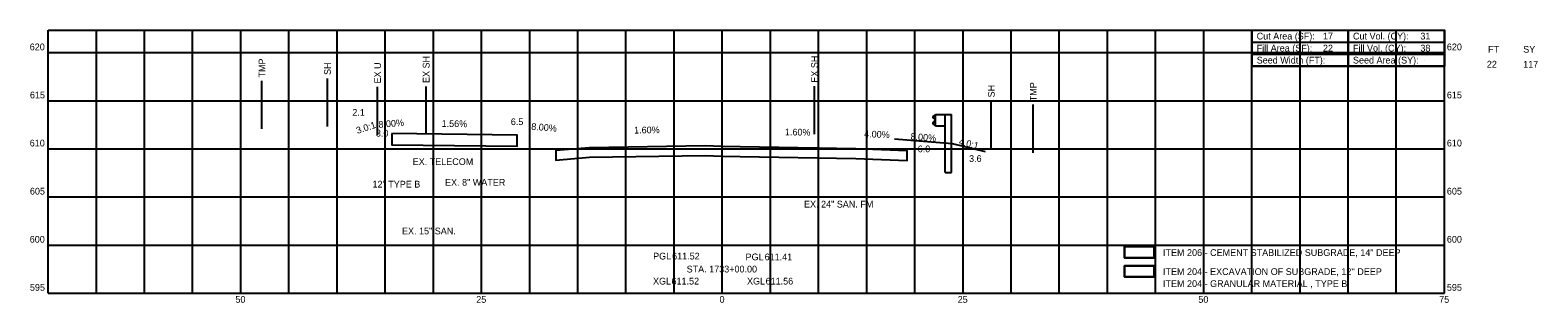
# Model space of a CAD drawing. Extents: x -72 to 85, y 594 to 622.
import ezdxf

# ---------------------------------------------------------------- set-up
doc = ezdxf.new("R2010")
doc.units = 0
for name, color, linetype in [('_CIVIL_CONSTRUCTION', 7, 'Continuous'), ('Default', 7, 'Continuous'), ('DV_X_Corp_Line', 7, 'Continuous'), ('DV_X_Property_Line', 7, 'Continuous'), ('DV_X_Text', 7, 'Continuous'), ('E-SRV-CL', 7, 'Continuous'), ('E-SRV-ORG', 7, 'Continuous'), ('E-SRV-ORG-GIS', 7, 'Continuous'), ('E-SRV-PROP-GIS', 7, 'Continuous'), ('E-SRV-ROW-SH', 7, 'Continuous'), ('GE_P_Alignment_100_Curve_Data', 7, 'Continuous'), ('GE_P_Alignment_100_Distances', 7, 'Continuous'), ('GE_P_Alignment_100_Stations', 7, 'Continuous'), ('GE_X_Alignment_100_Distances', 7, 'Continuous'), ('GE_X_Alignment_100_Stations', 7, 'Continuous'), ('RW_X_Fee_RW', 7, 'Continuous'), ('SC_Scratch1', 7, 'Continuous')]:
    doc.layers.add(name, color=color, linetype=linetype)

msp = doc.modelspace()

# ---------------------------------------------------------------- linework, layer by layer
at = {"layer": '_CIVIL_CONSTRUCTION'}
for p, q in [((-30.75, 611.5), (-30.75, 616.5)), ((-30.75, 611.5), (-30.75, 616.5)), ((9.59, 611.53), (9.59, 616.53)), ((9.59, 611.53), (9.59, 616.53))]:
    msp.add_line(p, q, dxfattribs=at)
at = {"layer": 'Default'}
msp.add_circle((75, 622.34), 0.000417, dxfattribs=at)
msp.add_circle((75, 622.34), 0.000417, dxfattribs=at)
msp.add_circle((75, 622.34), 0.000417, dxfattribs=at)
msp.add_circle((75, 622.34), 0.000417, dxfattribs=at)
msp.add_circle((75, 622.34), 0.000417, dxfattribs=at)
msp.add_circle((75, 622.34), 0.000417, dxfattribs=at)
msp.add_circle((75, 622.34), 0.000417, dxfattribs=at)
msp.add_circle((75, 622.34), 0.000417, dxfattribs=at)
msp.add_circle((75, 622.34), 0.000417, dxfattribs=at)
msp.add_circle((75, 622.34), 0.000417, dxfattribs=at)
msp.add_circle((75, 622.34), 0.000417, dxfattribs=at)
msp.add_circle((75, 622.34), 0.000417, dxfattribs=at)
at = {"layer": 'DV_X_Corp_Line'}
msp.add_lwpolyline([(55, 622.34), (75, 622.34), (75, 618.59), (55, 618.59)], close=True, dxfattribs=at)
at = {"layer": 'DV_X_Property_Line'}
for p, q in [((-70, 622.34), (75, 622.34)), ((-70, 595), (-70, 622.34)), ((-65, 595), (-65, 622.34)), ((-60, 595), (-60, 622.34)), ((-55, 595), (-55, 622.34)), ((-50, 595), (-50, 622.34)), ((-45, 595), (-45, 622.34)), ((-40, 595), (-40, 622.34)), ((-35, 595), (-35, 622.34)), ((-30, 595), (-30, 622.34)), ((-25, 595), (-25, 622.34)), ((-20, 595), (-20, 622.34)), ((-15, 595), (-15, 622.34)), ((-10, 595), (-10, 622.34)), ((-5, 595), (-5, 622.34)), ((0, 595), (0, 622.34)), ((5, 595), (5, 622.34)), ((10, 595), (10, 622.34)), ((15, 595), (15, 622.34)), ((20, 595), (20, 622.34)), ((25, 595), (25, 622.34)), ((30, 595), (30, 622.34)), ((35, 595), (35, 622.34)), ((40, 595), (40, 622.34)), ((45, 595), (45, 622.34)), ((50, 595), (50, 622.34)), ((55, 595), (55, 622.34)), ((60, 595), (60, 622.34)), ((65, 595), (65, 622.34)), ((70, 595), (70, 622.34)), ((75, 595), (75, 622.34)), ((-70, 620), (75, 620)), ((-70, 615), (75, 615)), ((-70, 610), (75, 610)), ((-70, 605), (75, 605)), ((-70, 600), (75, 600)), ((-70, 595), (75, 595))]:
    msp.add_line(p, q, dxfattribs=at)
at = {"layer": 'DV_X_Text'}
msp.add_line((-35.8, 611.45), (-35.8, 616.45), dxfattribs=at)
msp.add_line((-35.8, 611.45), (-35.8, 616.45), dxfattribs=at)
at = {"layer": 'E-SRV-CL'}
for p, q in [((-47.8, 612.07), (-47.8, 617.07)), ((-47.8, 612.07), (-47.8, 617.07)), ((32.3, 609.6), (32.3, 614.6)), ((32.3, 609.6), (32.3, 614.6))]:
    msp.add_line(p, q, dxfattribs=at)
at = {"layer": 'E-SRV-PROP-GIS'}
for points in [[(-34.3, 611.59), (-34.3, 610.43), (-21.29, 610.27), (-21.3, 611.42)], [(13.87, 610.01), (1.87, 610.2), (-0.03, 610.24), (-1.79, 610.31), (-13.79, 610.12), (-17.29, 609.83), (-17.29, 608.83), (-13.79, 609.12), (-1.79, 609.31), (-0.03, 609.24), (1.87, 609.2), (13.87, 609.01), (19.2, 608.79), (19.2, 609.79), (13.87, 610.01)], [(41.78, 599.84), (41.78, 598.67), (44.85, 598.67), (44.85, 599.84)], [(41.78, 597.85), (41.78, 596.68), (44.85, 596.68), (44.85, 597.85)]]:
    msp.add_lwpolyline(points, close=True, dxfattribs=at)
at = {"layer": 'E-SRV-ROW-SH'}
for p, q in [((17.87, 611.05), (23.87, 610.57)), ((23.87, 610.57), (27.31, 609.71))]:
    msp.add_line(p, q, dxfattribs=at)
at = {"layer": 'GE_P_Alignment_100_Curve_Data'}
for p, q in [((21.87, 613.29), (21.87, 613.29)), ((21.87, 612.66), (21.87, 612.66)), ((21.88, 613.29), (21.88, 613.29)), ((21.88, 612.66), (21.88, 612.66)), ((22.05, 613.47), (21.9, 613.36)), ((21.9, 613.36), (21.9, 613.36)), ((22.09, 612.86), (21.9, 612.73)), ((21.9, 612.73), (21.9, 612.73)), ((21.9, 612.59), (21.9, 612.59)), ((21.9, 612.59), (22.05, 612.48)), ((21.91, 613.36), (22.05, 613.46)), ((21.91, 613.36), (21.91, 613.36)), ((21.91, 613.23), (21.91, 613.23)), ((22.1, 613.09), (21.91, 613.23)), ((21.91, 613.22), (21.91, 613.22)), ((21.91, 613.22), (22.09, 613.08)), ((21.91, 612.72), (22.1, 612.86)), ((21.91, 612.72), (21.91, 612.72)), ((21.91, 612.59), (21.91, 612.59)), ((22.05, 612.49), (21.91, 612.59)), ((22.02, 613.45), (22.02, 613.45)), ((22.03, 613.45), (22.03, 613.45)), ((22.03, 613.14), (22.03, 613.14)), ((22.03, 613.13), (22.03, 613.13)), ((22.14, 613.49), (22.05, 613.47)), ((22.05, 613.46), (22.14, 613.48)), ((22.05, 613.47), (22.05, 613.47)), ((22.05, 613.46), (22.05, 613.46)), ((22.13, 612.47), (22.05, 612.49)), ((22.05, 612.48), (22.13, 612.46)), ((22.09, 613.08), (22.09, 613.08)), ((22.09, 612.86), (22.09, 612.86)), ((22.1, 613.09), (22.1, 613.09)), ((22.1, 612.86), (22.1, 612.86)), ((22.12, 613.02), (22.12, 613.02)), ((22.12, 613.02), (22.12, 612.93)), ((22.12, 612.94), (22.12, 613.01)), ((22.12, 612.93), (22.12, 612.93)), ((22.13, 613.02), (22.13, 613.02)), ((22.13, 612.93), (22.13, 613.02)), ((22.13, 612.94), (22.13, 613.01)), ((22.13, 612.93), (22.13, 612.93)), ((22.13, 612.47), (22.13, 612.47)), ((22.13, 612.46), (22.13, 612.47)), ((22.13, 612.46), (22.13, 612.46)), ((22.14, 613.49), (22.14, 613.49)), ((22.14, 613.48), (22.14, 613.49)), ((22.14, 613.48), (22.14, 613.48)), ((22.15, 613.56), (23.15, 613.56)), ((22.15, 612.39), (22.15, 613.56)), ((22.15, 612.39), (23.15, 612.39)), ((23.15, 613.56), (23.82, 613.56)), ((23.15, 607.56), (23.15, 613.56)), ((23.82, 607.56), (23.82, 613.56)), ((23.15, 607.56), (23.82, 607.56))]:
    msp.add_line(p, q, dxfattribs=at)
for points in [[(22.12, 613), (22.12, 612.94), (22.09, 612.94), (22.09, 613)], [(22.12, 613.03), (22.12, 612.91), (22.12, 612.91), (22.12, 613.03)]]:
    msp.add_lwpolyline(points, close=True, dxfattribs=at)
for centre, radius, start, end in [((21.96, 613.29), 0.0886, 126.7788, 233.682), ((21.96, 612.66), 0.0886, 126.1293, 233.0325), ((21.96, 613.29), 0.0787, 126.7788, 233.682), ((21.96, 612.66), 0.0787, 126.1293, 233.0325), ((22.05, 613.02), 0.0788, 359.9056, 53.682), ((22.05, 612.93), 0.0788, 306.1293, 359.9056), ((22.05, 613.02), 0.0886, 359.9056, 53.682), ((22.05, 612.93), 0.0886, 306.1293, 359.9056)]:
    msp.add_arc(centre, radius, start, end, dxfattribs=at)
at = {"layer": 'GE_X_Alignment_100_Distances'}
for p, q in [((-41, 612.33), (-41, 617.33)), ((-41, 612.33), (-41, 617.33)), ((27.94, 610), (27.94, 615)), ((27.94, 610), (27.94, 615))]:
    msp.add_line(p, q, dxfattribs=at)
at = {"layer": 'RW_X_Fee_RW'}
for p, q in [((55, 622.34), (75, 622.34)), ((55, 622.34), (55, 619.84)), ((65, 622.34), (65, 618.59)), ((75, 622.34), (75, 619.84)), ((55, 621.09), (75, 621.09)), ((55, 619.84), (75, 619.84)), ((63.3, 619.22), (63.3, 619.22)), ((72.95, 619.22), (72.95, 619.22))]:
    msp.add_line(p, q, dxfattribs=at)
msp.add_lwpolyline([(55, 619.84), (55, 618.59), (75, 618.59), (75, 619.84)], dxfattribs=at)
at = {"layer": 'SC_Scratch1'}
for points in [[(44.85, 598.67), (41.78, 598.67), (41.78, 599.84), (44.85, 599.84)], [(44.85, 596.68), (41.78, 596.68), (41.78, 597.85), (44.85, 597.85)]]:
    msp.add_lwpolyline(points, close=True, dxfattribs=at)

# ---------------------------------------------------------------- texts
at = {"layer": '_CIVIL_CONSTRUCTION'}
for p in [(-30.4, 616.85), (-30.4, 616.85), (9.94, 616.88), (9.94, 616.88)]:
    msp.add_text('EX SH', height=0.7, rotation=90, dxfattribs=at).set_placement(p)
at = {"layer": 'DV_X_Text'}
msp.add_text('EX U', height=0.7, rotation=90, dxfattribs=at).set_placement((-35.45, 616.8))
msp.add_text('EX U', height=0.7, rotation=90, dxfattribs=at).set_placement((-35.45, 616.8))
at = {"layer": 'E-SRV-CL'}
for p in [(-47.45, 617.42), (-47.45, 617.42), (32.65, 614.95), (32.65, 614.95)]:
    msp.add_text('TMP', height=0.7, rotation=90, dxfattribs=at).set_placement(p)
at = {"layer": 'E-SRV-ORG'}
msp.add_text('EX. TELECOM', height=0.7, dxfattribs=at).set_placement((-32.15, 608.32))
at = {"layer": 'E-SRV-ORG-GIS'}
for s, p in [('FT', (79.53, 620)), ('SY', (83.18, 620)), ('22', (79.4, 618.45)), ('117', (83.18, 618.45)), ('2.1', (-38.42, 613.44)), ('6.5', (-21.96, 612.47)), ('3.0', (-35.97, 611.28)), ('6.0', (20.3, 609.65)), ('3.6', (25.63, 608.64))]:
    msp.add_text(s, height=0.7, dxfattribs=at).set_placement(p)
at = {"layer": 'GE_P_Alignment_100_Distances'}
for s, p in [('EX. 24" SAN. FM', (8.49, 603.9)), ('EX. 15" SAN.', (-33.26, 601.11))]:
    msp.add_text(s, height=0.7, dxfattribs=at).set_placement(p)
at = {"layer": 'GE_P_Alignment_100_Stations'}
msp.add_text('EX. 8" WATER', height=0.7, dxfattribs=at).set_placement((-28.79, 606.17))
at = {"layer": 'GE_X_Alignment_100_Distances'}
for p in [(-40.65, 617.68), (-40.65, 617.68), (28.29, 615.35), (28.29, 615.35)]:
    msp.add_text('SH', height=0.7, rotation=90, dxfattribs=at).set_placement(p)
at = {"layer": 'GE_X_Alignment_100_Stations'}
msp.add_text('12" TYPE B', height=0.7, dxfattribs=at).set_placement((-36.32, 605.98))
at = {"layer": 'SC_Scratch1'}
for s, p in [('Cut Area (SF):', (55.5, 621.37)), ('17', (62.38, 621.37)), ('Cut Vol. (CY):', (65.5, 621.37)), ('31', (72.5, 621.37)), ('620', (-71.92, 620.25)), ('Fill Area (SF):', (55.5, 620.12)), ('22', (62.38, 620.12)), ('Fill Vol. (CY):', (65.5, 620.12)), ('38', (72.5, 620.12)), ('620', (75.25, 620.25)), ('Seed Width (FT): ', (55.5, 618.87)), ('Seed Area (SY): ', (65.5, 618.87)), ('615', (-71.9, 615.25)), ('615', (75.25, 615.25)), ('610', (-71.92, 610.25)), ('610', (75.25, 610.25)), ('605', (-71.9, 605.25)), ('605', (75.25, 605.25)), ('600', (-71.92, 600.25)), ('600', (75.25, 600.25)), ('PGL ', (-7.18, 598.5)), ('611.52', (-5.21, 598.5)), ('PGL ', (2.42, 598.42)), ('611.41', (4.4, 598.42)), ('ITEM 206 - CEMENT STABILIZED SUBGRADE, 14" DEEP', (45.77, 598.87)), ('XGL ', (-7.19, 595.9)), ('611.52', (-5.27, 595.9)), ('STA. 1733+00.00', (-3.7, 597.15)), ('XGL ', (2.57, 595.9)), ('611.56', (4.5, 595.9)), ("ITEM 204 - EXCAVATION OF SUBGRADE, 12'' DEEP", (45.77, 596.89)), ('595', (-71.9, 595.25)), ('ITEM 204 - GRANULAR MATERIAL , TYPE B', (45.77, 595.64)), ('595', (75.25, 595.25)), ('50', (-50.56, 594)), ('25', (-25.55, 594)), ('0', (-0.28, 594)), ('25', (24.45, 594)), ('50', (49.44, 594)), ('75', (74.45, 594))]:
    msp.add_text(s, height=0.7, dxfattribs=at).set_placement(p)
for s, rotation, p in [('3.0:1', 18.4302, (-37.88, 611.55)), ('8.00%', 4.5733, (-35.68, 612.18)), ('1.56%', 359.1066, (-29.15, 612.29)), ('8.00%', 355.427, (-19.86, 611.99)), ('1.60%', 0.9167, (-9.15, 611.59)), ('1.60%', 359.0816, (6.5, 611.41)), ('4.00%', 357.7079, (14.72, 611.22)), ('8.00%', 355.4249, (19.53, 610.96)), ('4.0:1', 345.964, (24.51, 610.46))]:
    msp.add_text(s, height=0.7, rotation=rotation, dxfattribs=at).set_placement(p)

doc.saveas('drawing.dxf')
